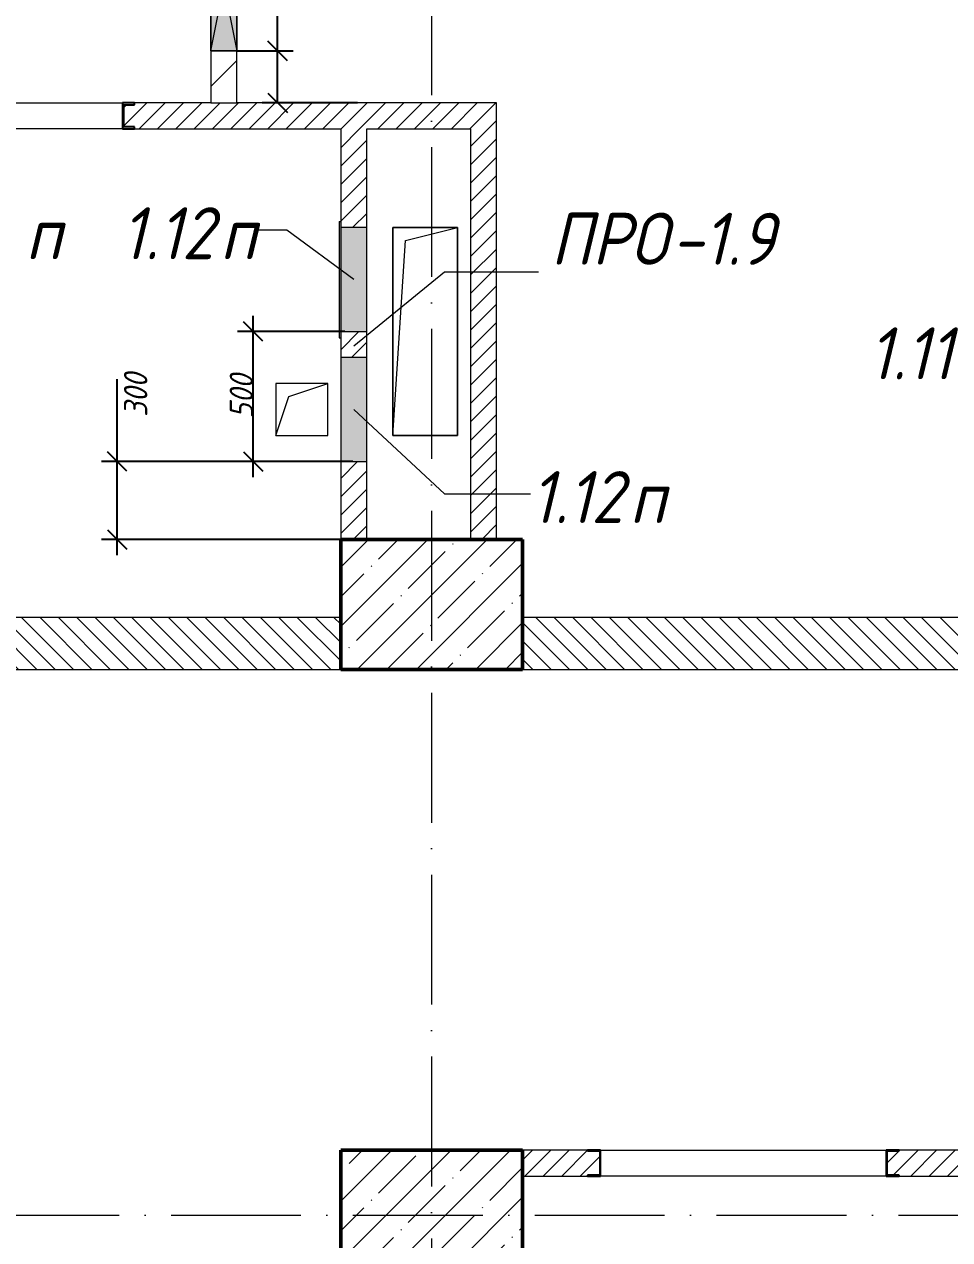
# Model space of a CAD drawing. Header units: millimetres. Extents: x -12989 to 629078, y -109036 to 555275.
# Drawn here: x 594595 to 598158, y 341378 to 346055 of the extents above; entities that cross this region are included whole.
import ezdxf

# ---------------------------------------------------------------- set-up
doc = ezdxf.new("R2010")
doc.units = ezdxf.units.MM
doc.linetypes.add('50_200_ШТРИХ_1Т_ш5_п1_п1_', pattern=[700, 500, -100, 0, -100])
for name, color, linetype, lineweight in [('A-____-____-DIMS', 7, 'Continuous', 9), ('A-DETL-GENF-OTLN', 7, 'Continuous', 9), ('A-FLOR-____-OTLN', 7, 'Continuous', 9), ('A-GENM-____-IDEN', 7, 'Continuous', 9), ('A-GENM-____-MCUT', 7, 'Continuous', 25), ('A-GENM-____-OTLN', 7, 'Continuous', 9), ('A-GENM-____-OTLN-1', 7, 'Continuous', 25), ('A-GLAZ-____-IDEN', 7, 'Continuous', 9), ('A-GLAZ-____-OTLN', 7, 'Continuous', 9), ('A-WALL-____-MCUT', 7, 'Continuous', 13), ('A-WALL-____-MCUT-1', 7, 'Continuous', 9), ('A-WALL-____-PATT-1', 7, 'Continuous', 9), ('A-WALL-FNSH-MCUT-1', 7, 'Continuous', 9), ('I-WALL-____-OTLN', 7, 'Continuous', 9), ('S-COLS-____-MCUT', 7, 'Continuous', 50), ('S-COLS-____-OTLN', 7, 'Continuous', 9), ('S-GRID-____-OTLN-1', 7, '50_200_ШТРИХ_1Т_ш5_п1_п1_', 9)]:
    doc.layers.add(name, color=color, linetype=linetype, lineweight=lineweight)
doc.layers.add('A-GLAZ-____-OTLN-1', color=7, linetype='Continuous', lineweight=9, true_color=0xc0c0c0)
doc.styles.add('ISOCPEUR_I_11', font='isocpeui.ttf', dxfattribs={"width": 0.9, "height": 200})
doc.styles.add('ISOCPEUR_I_7', font='isocpeui.ttf', dxfattribs={"width": 0.9, "height": 90})
doc.dimstyles.new('ISO-1_8_0_9К_СРЕДНИЙ_Кладочные_1', dxfattribs={"dimscale": 304.8, "dimtxt": 89.638306, "dimasz": 0.246063, "dimexe": 0.19685, "dimexo": 0, "dimgap": 0, "dimtad": 1, "dimdec": 3, "dimrnd": 0.001, "dimdsep": 46, "dimtxsty": 'ISOCPEUR_I_7', "dimblk1": 'OBLIQUE', "dimblk2": 'OBLIQUE', "dimsah": 1, "dimcen": 0.09, "dimdle": 0.19685, "dimazin": 0, "dimtfac": 1, "dimtdec": 4, "dimtix": 1, "dimtmove": 0, "dimatfit": 3, "dimfxl": 1, "dimtvp": 1, "dimtolj": 1, "dimtzin": 0, "dimarcsym": 2})
doc.dimstyles.new('ISO-1_8_0_9К_СРЕДНИЙ_Кладочные_2', dxfattribs={"dimscale": 304.8, "dimtxt": 89.638306, "dimasz": 0.246063, "dimexe": 0.19685, "dimexo": 0, "dimgap": 0, "dimtad": 1, "dimdec": 3, "dimrnd": 0.001, "dimdsep": 46, "dimtxsty": 'ISOCPEUR_I_7', "dimblk1": 'OBLIQUE', "dimblk2": 'OBLIQUE', "dimsah": 1, "dimcen": 0.09, "dimdle": 0.19685, "dimazin": 0, "dimtfac": 1, "dimtdec": 4, "dimtix": 1, "dimtmove": 1, "dimatfit": 3, "dimfxl": 1, "dimtvp": 1, "dimtolj": 1, "dimtzin": 0, "dimarcsym": 2})
pattern_1 = [(135, (513013.31, 265891.49), (-35.35534, -35.35534), [])]
pattern_2 = [(45, (513013.31, 265891.49), (-35.35534, 35.35534), [])]

# ---------------------------------------------------------------- blocks, each defined once
blk = doc.blocks.new('BSC_Колонна _Прямоугольная - 500х700-V158-АР1_План отверстий 1 этажа в осях 1-64_Ю-ЯЯ')
at = {"layer": 'S-COLS-____-OTLN'}
h = blk.add_hatch(dxfattribs=at)
h.set_pattern_fill('FP_170', color=256, style=0, pattern_type=2)
h.set_pattern_definition([(315, (-75581.04, 83150), (114.04925, 114.04925), []), (315, (-75581.04, 83035.95), (114.04925, 114.04925), [201.613, -40.323, 3.353, -36.97])])
h.paths.add_polyline_path([(-250, -350), (250, -350), (250, 350), (-250, 350)], flags=0)
at = {"layer": 'S-COLS-____-MCUT'}
for p, q in [((250, 350), (-250, 350)), ((-250, 350), (-250, -350)), ((250, -350), (250, 350)), ((-250, -350), (250, -350))]:
    blk.add_line(p, q, dxfattribs=at)
blk = doc.blocks.new('BSC_Колонна _Прямоугольная - 500х700-V161-АР1_План отверстий 1 этажа в осях 1-64_Ю-ЯЯ')
at = {"layer": 'S-COLS-____-OTLN'}
h = blk.add_hatch(dxfattribs=at)
h.set_pattern_fill('FP_173', color=256, style=0, pattern_type=2)
h.set_pattern_definition([(315, (-77931.04, 83150), (114.04925, 114.04925), []), (315, (-77931.04, 83035.95), (114.04925, 114.04925), [201.613, -40.323, 3.353, -36.97])])
h.paths.add_polyline_path([(-250, 350), (-250, -350), (250, -350), (250, 350)], flags=0)
at = {"layer": 'S-COLS-____-MCUT'}
for p, q in [((250, 350), (-250, 350)), ((-250, 350), (-250, -350)), ((250, -350), (250, 350)), ((-250, -350), (250, -350))]:
    blk.add_line(p, q, dxfattribs=at)
blk = doc.blocks.new('154_Фахверк_СКБ_Швеллер - Тип_100_3600-27825154-АР1_План отверстий 1 этажа в осях 1-64_Ю-ЯЯ')
at = {"layer": 'A-GENM-____-MCUT'}
for p, q in [((175, 50), (125, 50)), ((125, 50), (125, -50)), ((128, 47), (175, 47)), ((128, -47), (128, 47)), ((175, 47), (175, 50)), ((125, -50), (175, -50)), ((175, -47), (128, -47)), ((175, -50), (175, -47))]:
    blk.add_line(p, q, dxfattribs=at)
blk = doc.blocks.new('154_Стойка_СКБ_Швеллер - СМ-2230_100-28218823-АР1_План отверстий 1 этажа в осях 1-64_Ю-ЯЯ')
at = {"layer": 'A-GENM-____-MCUT'}
for p, q in [((171, 50), (125, 50)), ((125, 50), (125, -50)), ((171, 42.4), (171, 50)), ((129.5, 42.4), (171, 42.4)), ((129.5, -42.4), (129.5, 42.4)), ((171, -42.4), (129.5, -42.4)), ((171, -50), (171, -42.4)), ((125, -50), (171, -50))]:
    blk.add_line(p, q, dxfattribs=at)
blk = doc.blocks.new('AR_Отверстие Ниша - Лючок-32402270-АР1_План отверстий 1 этажа в осях 1-64_Ю-ЯЯ')
at = {"layer": 'A-GLAZ-____-OTLN'}
blk.add_hatch(color=256, dxfattribs=at).paths.add_polyline_path([(200, -50), (200, 50), (-200, 50), (-200, -50)], flags=0)
for p, q in [((200, 50), (-200, 50)), ((-200, 50), (-200, -50)), ((200, -50), (200, 50)), ((-200, -50), (200, -50))]:
    blk.add_line(p, q, dxfattribs=at)
blk = doc.blocks.new('Л_Общий_Лючок - Лючок-29684370-АР1_План отверстий 1 этажа в осях 1-64_Ю-ЯЯ')
at = {"layer": 'A-GLAZ-____-OTLN-1'}
blk.add_hatch(color=256, dxfattribs=at).paths.add_polyline_path([(-24, 0), (424, 0), (424, 6), (-24, 6)], flags=0)
at = {"layer": 'A-GLAZ-____-OTLN'}
for p, q in [((424, 6), (-24, 6)), ((-24, 6), (-24, 0)), ((424, 6), (424, 0))]:
    blk.add_line(p, q, dxfattribs=at)
blk = doc.blocks.new('AR_Отверстие Ниша - Лючок-32402300-АР1_План отверстий 1 этажа в осях 1-64_Ю-ЯЯ')
at = {"layer": 'A-GLAZ-____-OTLN'}
blk.add_hatch(color=256, dxfattribs=at).paths.add_polyline_path([(200, -50), (200, 50), (-200, 50), (-200, -50)], flags=0)
for p, q in [((200, 50), (-200, 50)), ((-200, 50), (-200, -50)), ((200, -50), (200, 50)), ((-200, -50), (200, -50))]:
    blk.add_line(p, q, dxfattribs=at)
blk = doc.blocks.new('AR_Отверстие прямоугольное _в плите_ - AR_Отверстие прямоугольное _в плите_-30459798-АР1_План отверстий 1 этажа в осях 1-64_Ю-ЯЯ')
at = {"layer": 'A-GENM-____-OTLN'}
for p, q in [((125, 400), (-125, 400)), ((-125, 400), (-125, -400)), ((-75, 350), (125, 400)), ((125, -400), (125, 400)), ((-125, -400), (-75, 350)), ((-125, -400), (125, -400))]:
    blk.add_line(p, q, dxfattribs=at)
blk = doc.blocks.new('AR_Отверстие прямоугольное _в плите_ - AR_Отверстие прямоугольное _в плите_-30459597-АР1_План отверстий 1 этажа в осях 1-64_Ю-ЯЯ')
at = {"layer": 'A-GENM-____-OTLN'}
for p, q in [((100, 100), (-100, 100)), ((-100, 100), (-100, -100)), ((-50, 50), (100, 100)), ((100, -100), (100, 100)), ((-100, -100), (-50, 50)), ((-100, -100), (100, -100))]:
    blk.add_line(p, q, dxfattribs=at)
blk = doc.blocks.new('AR_Отверстие прямоугольное _в стене__БезПР - AR_Отверстие прямоугольное _в стене__БезПР-36427942-АР1_План отверстий 1 этажа в осях 1-64_Ю-ЯЯ')
at = {"layer": 'A-GLAZ-____-OTLN'}
blk.add_hatch(color=256, dxfattribs=at).paths.add_polyline_path([(-250, -50), (250, -50), (250, 50), (-250, 50)], flags=0)
at = {"layer": 'A-DETL-GENF-OTLN'}
for p, q in [((-250, -50), (-250, 50)), ((-250, 50), (250, 50)), ((250, 50), (-250, -50)), ((-250, 50), (250, -50)), ((250, 50), (-250, 50)), ((-250, 50), (-250, -50)), ((250, 50), (250, -50)), ((250, -50), (250, 50)), ((250, -50), (-250, -50)), ((-250, -50), (250, -50))]:
    blk.add_line(p, q, dxfattribs=at)
at = {"layer": 'A-GLAZ-____-OTLN'}
blk.add_line((250, 50), (-250, 50), dxfattribs=at)
blk = doc.blocks.new('_Oblique')
at = {"color": 0, "linetype": 'ByBlock', "lineweight": -2}
blk.add_line((-0.5, -0.5), (0.5, 0.5), dxfattribs=at)
blk = doc.blocks.new('*D5587')
at = {"layer": 'A-____-____-DIMS', "color": 0, "lineweight": -2, "transparency": 16777216}
for p, q in [((594952.9, 344372.5), (594952.9, 344688.9)), ((595860.3, 344372.5), (594892.9, 344372.5)), ((594952.9, 344012.5), (594952.9, 344372.5)), ((595813.3, 344072.5), (594892.9, 344072.5))]:
    blk.add_line(p, q, dxfattribs=at)
at = {"layer": 'Defpoints', "color": 0, "transparency": 16777216}
for p in [(594952.9, 344372.5), (595860.3, 344372.5), (595813.3, 344072.5)]:
    blk.add_point(p, dxfattribs=at)
at = {"layer": 'A-____-____-DIMS', "color": 0, "lineweight": -2, "transparency": 16777216, "xscale": 75, "yscale": 75, "zscale": 75}
for p, rotation in [((594952.9, 344372.5), 90), ((594952.9, 344072.5), 270)]:
    blk.add_blockref('_Oblique', p, dxfattribs=dict(at, rotation=rotation))
at = {"layer": 'A-____-____-DIMS', "color": 0, "transparency": 16777216, "insert": (594978.9, 344544.1), "char_height": 90, "width": 409.578, "attachment_point": 1, "rotation": 90, "line_spacing_factor": 1.149209, "style": 'ISOCPEUR_I_7'}
blk.add_mtext('\\A1;300', dxfattribs=at)
blk = doc.blocks.new('*D5588')
at = {"layer": 'A-____-____-DIMS', "color": 0, "lineweight": -2, "transparency": 16777216}
for p, q in [((595475.9, 344312.5), (595475.9, 344932.5)), ((595829.4, 344872.5), (595415.9, 344872.5)), ((595860.3, 344372.5), (595415.9, 344372.5))]:
    blk.add_line(p, q, dxfattribs=at)
at = {"layer": 'Defpoints', "color": 0, "transparency": 16777216}
for p in [(595475.9, 344872.5), (595829.4, 344872.5), (595860.3, 344372.5)]:
    blk.add_point(p, dxfattribs=at)
at = {"layer": 'A-____-____-DIMS', "color": 0, "lineweight": -2, "transparency": 16777216, "xscale": 75, "yscale": 75, "zscale": 75}
for p, rotation in [((595475.9, 344872.5), 90), ((595475.9, 344372.5), 270)]:
    blk.add_blockref('_Oblique', p, dxfattribs=dict(at, rotation=rotation))
at = {"layer": 'A-____-____-DIMS', "color": 0, "transparency": 16777216, "insert": (595430.9, 344622.5), "char_height": 90, "width": 409.578, "attachment_point": 5, "rotation": 90, "style": 'ISOCPEUR_I_7'}
blk.add_mtext('\\A1;500', dxfattribs=at)
blk = doc.blocks.new('*D5671')
at = {"layer": 'A-____-____-DIMS', "color": 0, "lineweight": -2, "transparency": 16777216}
for p, q in [((595570.4, 345952.5), (595570.4, 346289)), ((595570.4, 345752.5), (595570.4, 346012.5)), ((595413.3, 345952.5), (595630.4, 345952.5)), ((595877.7, 345752.5), (595510.4, 345752.5))]:
    blk.add_line(p, q, dxfattribs=at)
at = {"layer": 'Defpoints', "color": 0, "transparency": 16777216}
for p in [(595413.3, 345952.5), (595570.4, 345752.5), (595877.7, 345752.5)]:
    blk.add_point(p, dxfattribs=at)
at = {"layer": 'A-____-____-DIMS', "color": 0, "lineweight": -2, "transparency": 16777216, "xscale": 75, "yscale": 75, "zscale": 75}
for p, rotation in [((595570.4, 345952.5), 90), ((595570.4, 345752.5), 270)]:
    blk.add_blockref('_Oblique', p, dxfattribs=dict(at, rotation=rotation))
at = {"layer": 'A-____-____-DIMS', "color": 0, "transparency": 16777216, "insert": (595596.5, 346144.2), "char_height": 90, "width": 409.578, "attachment_point": 1, "rotation": 90, "line_spacing_factor": 1.149209, "style": 'ISOCPEUR_I_7'}
blk.add_mtext('\\A1;200', dxfattribs=at)

msp = doc.modelspace()

# ---------------------------------------------------------------- hatches: boundary and pattern name
at = {"layer": 'A-WALL-____-PATT-1'}
h = msp.add_hatch(dxfattribs=at)
h.set_pattern_fill('FP_4', color=256, style=0, pattern_type=2)
h.set_pattern_definition([(45, (513013.31, 265891.49), (-84.85281, 84.85281), [])])
h.paths.add_polyline_path([(595313.3109, 345752.5335), (595413.3109, 345752.5335), (595413.3109, 345952.5335), (595313.3109, 345952.5335)], flags=0)
h.paths.add_polyline_path([(595405.7109, 347277.0335), (595405.7109, 347318.5335), (595413.3109, 347318.5335), (595413.3109, 347572.5335), (595313.3109, 347572.5335), (595313.3109, 347318.5335), (595320.9109, 347318.5335), (595320.9109, 347277.0335)], flags=0)
h = msp.add_hatch(dxfattribs=at)
h.set_pattern_fill('FP_5', color=256, style=0, pattern_type=2)
h.set_pattern_definition(pattern_2)
h.paths.add_polyline_path([(596070.4335, 345652.5335), (596413.3109, 345652.5335), (596413.3109, 345752.5335), (595019.3109, 345752.5335), (595019.3109, 345744.9335), (594977.8109, 345744.9335), (594977.8109, 345660.1335), (595019.3109, 345660.1335), (595019.3109, 345652.5335), (595913.3109, 345652.5335)], flags=0)
h.paths.add_polyline_path([(593423.3109, 345652.5335), (593927.3109, 345652.5335), (593927.3109, 345660.1335), (593968.8109, 345660.1335), (593968.8109, 345744.9335), (593927.3109, 345744.9335), (593927.3109, 345752.5335), (591859.3109, 345752.5335), (591859.3109, 345744.9335), (591817.8109, 345744.9335), (591817.8109, 345660.1335), (591859.3109, 345660.1335), (591859.3109, 345652.5335), (592535.4322, 345652.5335)], flags=0)
h.paths.add_polyline_path([(590767.3109, 345652.5335), (590767.9315, 345660.1335), (590808.8109, 345660.1335), (590808.8109, 345744.9335), (590767.3109, 345744.9335), (590767.3109, 345752.5335), (590513.3109, 345752.5335), (590513.3109, 345652.5335), (590613.3109, 345652.5335)], flags=0)
h = msp.add_hatch(dxfattribs=at)
h.set_pattern_fill('FP_5', color=256, style=0, pattern_type=2)
h.set_pattern_definition(pattern_2)
h.paths.add_polyline_path([(595813.3109, 344072.5335), (595913.3109, 344072.5335), (595913.3109, 344372.5335), (595813.3109, 344372.5335), (595813.3109, 344103.6559)], flags=0)
h.paths.add_polyline_path([(595813.3109, 344772.5335), (595913.3109, 344772.5335), (595913.3109, 344872.5335), (595813.3109, 344872.5335)], flags=0)
h.paths.add_polyline_path([(595813.3109, 345272.5335), (595913.3109, 345272.5335), (595913.3109, 345652.5335), (595813.3109, 345652.5335)], flags=0)
h = msp.add_hatch(dxfattribs=at)
h.set_pattern_fill('FP_5', color=256, style=0, pattern_type=2)
h.set_pattern_definition(pattern_2)
h.paths.add_polyline_path([(596413.3109, 344072.5335), (596413.3109, 345652.5335), (596313.3109, 345652.5335), (596313.3109, 344072.5335)], flags=0)
h = msp.add_hatch(dxfattribs=at)
h.set_pattern_fill('FP_6', color=256, style=0, pattern_type=2)
h.set_pattern_definition(pattern_1)
h.paths.add_polyline_path([(595813.3109, 343572.5335), (595813.3109, 343772.5335), (591213.3109, 343772.5335), (591213.3109, 343572.5335), (594302.9329, 343572.5335)], flags=0)
h = msp.add_hatch(dxfattribs=at)
h.set_pattern_fill('FP_6', color=256, style=0, pattern_type=2)
h.set_pattern_definition(pattern_1)
h.paths.add_polyline_path([(599113.3109, 343572.5335), (599113.3109, 343772.5335), (596513.3109, 343772.5335), (596513.3109, 343572.5335), (597837.9342, 343572.5335)], flags=0)
h = msp.add_hatch(dxfattribs=at)
h.set_pattern_fill('FP_5', color=256, style=0, pattern_type=2)
h.set_pattern_definition(pattern_2)
h.paths.add_polyline_path([(601372.9355, 341622.5335), (601563.3109, 341622.5335), (601563.3109, 341722.5335), (599763.3109, 341722.5335), (599763.3109, 341622.5335)], flags=0)
h.paths.add_polyline_path([(599713.3109, 341622.5335), (599713.3109, 341625.5335), (599760.3109, 341625.5335), (599760.3109, 341719.5335), (599713.3109, 341719.5335), (599713.3109, 341722.5335), (597963.3109, 341722.5335), (597963.3109, 341719.5335), (597916.3109, 341719.5335), (597916.3109, 341625.5335), (597963.3109, 341625.5335), (597963.3109, 341622.5335)], flags=0)
h.paths.add_polyline_path([(596763.3109, 341622.5335), (596763.3109, 341625.5335), (596810.3109, 341625.5335), (596810.3109, 341719.5335), (596763.3109, 341719.5335), (596763.3109, 341722.5335), (596513.3109, 341722.5335), (596513.3109, 341622.5335)], flags=0)

# ---------------------------------------------------------------- linework, layer by layer
at = {"layer": 'A-FLOR-____-OTLN'}
for p, q in [((596013.3109, 345272.5335), (596263.3109, 345272.5335)), ((596013.3109, 344472.5335), (596013.3109, 345272.5335)), ((596263.3109, 345272.5335), (596263.3109, 344472.5335)), ((596263.3109, 344472.5335), (596013.3109, 344472.5335))]:
    msp.add_line(p, q, dxfattribs=at)
at = {"layer": 'A-GENM-____-IDEN'}
for p, q in [((595863.3109, 344817.9218), (596212.8705, 345102.5814)), ((596212.8705, 345102.5814), (596574.6868, 345102.5814))]:
    msp.add_line(p, q, dxfattribs=at)
at = {"layer": 'A-GLAZ-____-IDEN'}
for p, q in [((595606.2834, 345263.3348), (595492.5127, 345263.3348)), ((595863.3109, 345072.5335), (595606.2834, 345263.3348)), ((595863.3109, 344572.5335), (596212.8705, 344247.9001)), ((596212.8705, 344247.9001), (596544.4301, 344247.9001))]:
    msp.add_line(p, q, dxfattribs=at)
at = {"layer": 'A-WALL-____-MCUT'}
for p, q in [((595813.3109, 343772.5335), (591213.3109, 343772.5335)), ((599113.3109, 343772.5335), (596513.3109, 343772.5335)), ((594263.3109, 343572.5335), (595813.3109, 343572.5335)), ((596513.3109, 343572.5335), (599313.3109, 343572.5335))]:
    msp.add_line(p, q, dxfattribs=at)
at = {"layer": 'A-WALL-____-MCUT-1'}
msp.add_line((595313.3109, 345752.5335), (595413.3109, 345752.5335), dxfattribs=at)
at = {"layer": 'A-WALL-FNSH-MCUT-1'}
for p, q in [((595313.3109, 345952.5335), (595313.3109, 345752.5335)), ((595413.3109, 345752.5335), (595413.3109, 345952.5335)), ((595313.3109, 345752.5335), (595019.3109, 345752.5335)), ((596413.3109, 345752.5335), (595413.3109, 345752.5335)), ((596413.3109, 344072.5335), (596413.3109, 345752.5335)), ((595019.3109, 345652.5335), (595813.3109, 345652.5335)), ((595813.3109, 345652.5335), (595813.3109, 345272.5335)), ((595913.3109, 345652.5335), (596313.3109, 345652.5335)), ((595913.3109, 345272.5335), (595913.3109, 345652.5335)), ((596313.3109, 345652.5335), (596313.3109, 344072.5335)), ((595813.3109, 344872.5335), (595813.3109, 344772.5335)), ((595913.3109, 344772.5335), (595913.3109, 344872.5335)), ((595813.3109, 344372.5335), (595813.3109, 344072.5335)), ((595913.3109, 344072.5335), (595913.3109, 344372.5335)), ((596763.3109, 341722.5335), (596513.3109, 341722.5335)), ((599713.3109, 341722.5335), (597963.3109, 341722.5335)), ((596513.3109, 341622.5335), (596763.3109, 341622.5335)), ((597963.3109, 341622.5335), (599713.3109, 341622.5335))]:
    msp.add_line(p, q, dxfattribs=at)
at = {"layer": 'I-WALL-____-OTLN'}
for p, q in [((593973.3109, 345752.5335), (594973.3109, 345752.5335)), ((594973.3109, 345652.5335), (593973.3109, 345652.5335)), ((596813.3109, 341722.5335), (597913.3109, 341722.5335)), ((597913.3109, 341622.5335), (596813.3109, 341622.5335))]:
    msp.add_line(p, q, dxfattribs=at)
at = {"layer": 'S-GRID-____-OTLN-1'}
for p, q in [((596163.3109, 356784.3429), (596163.3109, 305473.1205)), ((562255.3286, 341472.5335), (617087.7175, 341472.5335))]:
    msp.add_line(p, q, dxfattribs=at)

# ---------------------------------------------------------------- block references
at = {"layer": 'A-GENM-____-OTLN'}
for name, p in [('AR_Отверстие прямоугольное _в плите_ - AR_Отверстие прямоугольное _в плите_-30459798-АР1_План отверстий 1 этажа в осях 1-64_Ю-ЯЯ', (596138.3109, 344872.5335)), ('AR_Отверстие прямоугольное _в плите_ - AR_Отверстие прямоугольное _в плите_-30459597-АР1_План отверстий 1 этажа в осях 1-64_Ю-ЯЯ', (595663.3109, 344572.5335))]:
    msp.add_blockref(name, p, dxfattribs=at)
at = {"layer": 'A-GENM-____-OTLN-1'}
for name, p in [('154_Стойка_СКБ_Швеллер - СМ-2230_100-28218823-АР1_План отверстий 1 этажа в осях 1-64_Ю-ЯЯ', (594848.3109, 345702.5335)), ('154_Фахверк_СКБ_Швеллер - Тип_100_3600-27825154-АР1_План отверстий 1 этажа в осях 1-64_Ю-ЯЯ', (597788.3109, 341672.5335))]:
    msp.add_blockref(name, p, dxfattribs=at)
at = {"layer": 'A-GENM-____-OTLN-1', "rotation": 180}
msp.add_blockref('154_Фахверк_СКБ_Швеллер - Тип_100_3600-27825154-АР1_План отверстий 1 этажа в осях 1-64_Ю-ЯЯ', (596938.3109, 341672.5335), dxfattribs=at)
at = {"layer": 'A-GLAZ-____-OTLN'}
for name, p, rotation in [('AR_Отверстие прямоугольное _в стене__БезПР - AR_Отверстие прямоугольное _в стене__БезПР-36427942-АР1_План отверстий 1 этажа в осях 1-64_Ю-ЯЯ', (595363.3109, 346202.5335), 90), ('Л_Общий_Лючок - Лючок-29684370-АР1_План отверстий 1 этажа в осях 1-64_Ю-ЯЯ', (595813.3109, 344872.5335), 90), ('AR_Отверстие Ниша - Лючок-32402270-АР1_План отверстий 1 этажа в осях 1-64_Ю-ЯЯ', (595863.3109, 345072.5335), 270), ('AR_Отверстие Ниша - Лючок-32402300-АР1_План отверстий 1 этажа в осях 1-64_Ю-ЯЯ', (595863.3109, 344572.5335), 270)]:
    msp.add_blockref(name, p, dxfattribs=dict(at, rotation=rotation))
at = {"layer": 'S-COLS-____-OTLN', "rotation": 89.9999999999999}
for name, p in [('BSC_Колонна _Прямоугольная - 500х700-V161-АР1_План отверстий 1 этажа в осях 1-64_Ю-ЯЯ', (596163.3109, 343822.5335)), ('BSC_Колонна _Прямоугольная - 500х700-V158-АР1_План отверстий 1 этажа в осях 1-64_Ю-ЯЯ', (596163.3109, 341472.5335))]:
    msp.add_blockref(name, p, dxfattribs=at)

# ---------------------------------------------------------------- texts
at = {"layer": 'A-GENM-____-IDEN', "char_height": 200, "attachment_point": 1, "style": 'ISOCPEUR_I_11'}
for s, insert, width in [('ПРО', (596621.8301, 345329.6975), 562.784625), ('-1.9', (597086.1739, 345329.6975), 505.063125)]:
    msp.add_mtext(s, dxfattribs=dict(at, insert=insert, width=width))
at = {"layer": 'A-GLAZ-____-IDEN', "char_height": 200, "attachment_point": 1, "style": 'ISOCPEUR_I_11'}
for s, insert, width in [('1.12', (594968.154, 345350.9494), 461.772), ('\\fISOCPEUR|b0|i1|c204|p34|;\\W.9;п', (594600.378, 345350.9494), 158.734125), ('\\fISOCPEUR|b0|i1|c204|p34|;\\W.9;п', (595349.154, 345350.9494), 158.734125), ('1.114', (597845.3276, 344888.696), 606.07575), ('1.12', (596544.4301, 344335.5147), 461.772), ('\\fISOCPEUR|b0|i1|c204|p34|;\\W.9;п', (596925.4301, 344335.5147), 158.734125)]:
    msp.add_mtext(s, dxfattribs=dict(at, insert=insert, width=width))

# ---------------------------------------------------------------- dimensions: what is measured, and where the dimension line sits
at = {"layer": 'A-____-____-DIMS'}
for base, p1, p2, override, picture, middle in [((595570.4238, 345752.5335), (595413.3109, 345952.5335), (595877.6837, 345752.5335), {"dimpost": '<>', "dimfxl": 505.610628}, '*D5671', (595656.4557, 346289.0224)), ((594952.8993, 344372.5335), (595813.3109, 344072.5335), (595860.2629, 344372.5335), {"dimpost": '<>', "dimfxl": 303.651923}, '*D5587', (595038.9312, 344688.8637))]:
    dim = msp.add_linear_dim(base=base, p1=p1, p2=p2, angle=90, dimstyle='ISO-1_8_0_9К_СРЕДНИЙ_Кладочные_1', override=override, dxfattribs=at)
    dim.commit()
    dim.dimension.update_dxf_attribs({"geometry": picture, "text_midpoint": middle, "dimtype": 160, "text_rotation": 90})
dim = msp.add_linear_dim(base=(595475.8765, 344872.5335), p1=(595860.2629, 344372.5335), p2=(595829.4471, 344872.5335), angle=90, dimstyle='ISO-1_8_0_9К_СРЕДНИЙ_Кладочные_2', override={"dimpost": '<>', "dimfxl": 500.948712}, dxfattribs=at)
dim.commit()
dim.dimension.update_dxf_attribs({"geometry": '*D5588', "text_midpoint": (595430.8765, 344622.5335)})

doc.saveas('drawing.dxf')
